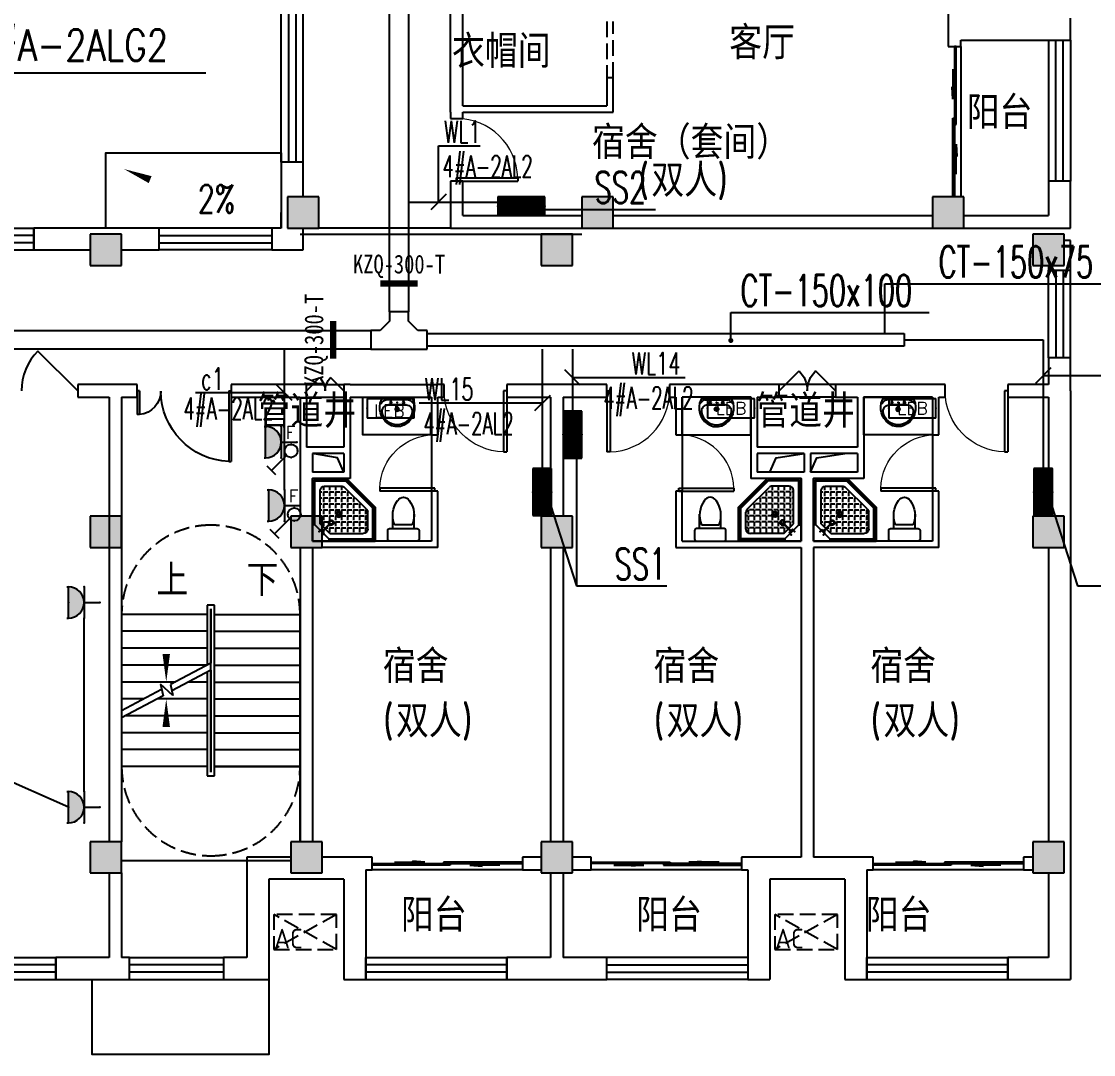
# Model space of a CAD drawing. Extents: x 1725663 to 4653551, y -550461 to 248782.
# Drawn here: x 2150700 to 2167821, y -248671 to -232171 of the extents above; entities that cross this region are included whole.
import ezdxf
from ezdxf.enums import TextEntityAlignment as Align

# ---------------------------------------------------------------- set-up
doc = ezdxf.new("R2010")
doc.units = 0
doc.header["$LTSCALE"] = 1000
doc.linetypes.add('DASH', pattern=[0.35, 0.25, -0.1])
for name, color, linetype in [('0-底图', 7, 'Continuous'), ('A-FLOR-STRS', 140, 'Continuous'), ('CABLETRAY', 4, 'Continuous'), ('CABLETRAY_DIM', 3, 'Continuous'), ('CLAYER', 7, 'Continuous'), ('COLUMN', 255, 'Continuous'), ('DBZ', 7, 'Continuous'), ('DIM-照明', 3, 'Continuous'), ('DIM-箱柜', 7, 'Continuous'), ('DIM_SYMB', 3, 'Continuous'), ('DOOR_FIRE', 4, 'Continuous'), ('EQUIP-插座', 3, 'Continuous'), ('EQUIP-照明', 3, 'Continuous'), ('EQUIP-箱柜', 3, 'Continuous'), ('fur', 253, 'Continuous'), ('PUB_HATCH', 8, 'Continuous'), ('PUB_TEXT', 7, 'Continuous'), ('STAIR', 2, 'Continuous'), ('TEL_TEXT', 7, 'Continuous'), ('WALL', 2, 'Continuous'), ('WINDOW', 4, 'Continuous'), ('WIRE-照明', 6, 'Continuous'), ('抗震支吊架', 2, 'Continuous'), ('洁具', 213, 'Continuous'), ('空调外机', 211, 'Continuous')]:
    doc.layers.add(name, color=color, linetype=linetype)
doc.styles.add('_TCH_DIM', font='SIMPLEX', dxfattribs={"width": 0.8, "height": 5, "bigfont": 'HZTXT'})
doc.styles.add('_TEL_DIM', font='SIMPLEX', dxfattribs={"width": 0.8, "height": 3.5, "bigfont": 'HZTXT'})
doc.styles.add('kzcad', font='', dxfattribs={"width": 0.8})
doc.styles.get("Standard").update_dxf_attribs({"font": 'geniso.shx', "bigfont": 'hztxt.shx'})
doc.styles.get('kzcad').set_extended_font_data('SimSun')

# ---------------------------------------------------------------- blocks, each defined once
blk = doc.blocks.new('*X490')
at = {"color": 0}
for p, q in [((-250, 33), (-83, 200)), ((-250, 68), (-118, 200)), ((-250, 104), (-154, 200)), ((-250, 139), (-189, 200)), ((-250, 174), (-224, 200)), ((-247, 0), (-47, 200)), ((-212, 0), (-12, 200)), ((-177, 0), (23, 200)), ((-141, 0), (59, 200)), ((-106, 0), (94, 200)), ((-71, 0), (129, 200)), ((-35, 0), (165, 200)), ((0, 0), (200, 200)), ((35, 0), (235, 200)), ((71, 0), (250, 179)), ((106, 0), (250, 144)), ((141, 0), (250, 109)), ((177, 0), (250, 73)), ((212, 0), (250, 38)), ((247, 0), (250, 3))]:
    blk.add_line(p, q, dxfattribs=at)
blk = doc.blocks.new('$equip$00002943')
for p, q in [((-0.75, 0.6), (-0.75, 0)), ((0.75, 0.6), (-0.75, 0.6)), ((0.75, 0), (0.75, 0.6)), ((-0.75, 0), (0.75, 0))]:
    blk.add_line(p, q)
for points, const_width in [([(-0.75, 0.3), (0.75, 0.3)], 0.6), ([(-0.75, 0.6), (-0.75, 0), (0.75, 0), (0.75, 0.6), (-0.75, 0.6), (-0.75, 0)], 0.02)]:
    blk.add_lwpolyline(points, dxfattribs=dict(const_width=const_width))
for p in [(0, 0.6), (-0.75, 0.3), (0, 0), (0.75, 0.3)]:
    blk.add_point(p)
at = {"xscale": 0.00300000000061118, "yscale": 0.00300000000061118, "zscale": 0.00300000000061118}
blk.add_blockref('*X490', (0, 0), dxfattribs=at)
at = {"color": 7, "style": '_TEL_DIM', "flags": 1}
for tag in ['A', 'REMARK']:
    blk.add_attdef(tag, text='', height=0.00002, dxfattribs=at).set_placement((0, 0), align=Align.MIDDLE_CENTER)
blk = doc.blocks.new('$equip$00001237')
for p, q in [((-0.5, 1.05), (-0.5, 1)), ((0.5, 1.05), (0.5, 1)), ((-0.5, 1), (0.5, 1)), ((0.5, 0.5), (-0.5, 0.5)), ((0, 0.5), (0, 0))]:
    blk.add_line(p, q)
blk.add_arc((0, 1), 0.5, 180, 0)
for p in [(0, 1), (-0.5, 0.5), (0.5, 0.5), (0, 0)]:
    blk.add_point(p)
for points in [[(0.433, 0.75), (-0.433, 0.75), (0.5, 1), (-0.5, 1)], [(0.25, 0.567), (-0.25, 0.567), (0.433, 0.75), (-0.433, 0.75)], [(0, 0.5), (0, 0.5), (0.25, 0.567), (-0.25, 0.567)]]:
    blk.add_solid(points)
at = {"flags": 9}
blk.add_attdef('A', (0, 0), '', height=0.00002, dxfattribs=at)
blk = doc.blocks.new('$equip$00001764')
for p, q in [((-0.5, 1.05), (-0.5, 1)), ((0.5, 1.05), (0.5, 1)), ((-0.5, 1), (0.5, 1)), ((0.5, 0.5), (-0.5, 0.5)), ((0, 0.5), (0, 0))]:
    blk.add_line(p, q)
blk.add_arc((0, 1), 0.5, 180, 0)
for p in [(-0.5, 0.5), (0.5, 0.5), (0, 0)]:
    blk.add_point(p)
for points in [[(0.433, 0.75), (-0.433, 0.75), (0.5, 1), (-0.5, 1)], [(0.25, 0.567), (-0.25, 0.567), (0.433, 0.75), (-0.433, 0.75)], [(0, 0.5), (0, 0.5), (0.25, 0.567), (-0.25, 0.567)]]:
    blk.add_solid(points)
at = {"color": 7, "style": '_TEL_DIM'}
blk.add_attdef('$TEXT$', text='', height=0.4, dxfattribs=at).set_placement((0.303, 0.211), align=Align.MIDDLE_CENTER)
at = {"color": 7, "style": '_TEL_DIM', "flags": 1}
blk.add_attdef('A', text='', height=0.00002, dxfattribs=at).set_placement((0, 0), align=Align.MIDDLE_CENTER)
blk = doc.blocks.new('$equip$00002327')
for p, q in [((0.147, 0.356), (0.625, 0.833)), ((0.484, 0.975), (0.766, 0.692))]:
    blk.add_line(p, q)
blk.add_circle((0, 0.208), 0.208)
for p in [(0, 0.417), (-0.208, 0.208), (0, 0), (0.208, 0.208)]:
    blk.add_point(p)
at = {"color": 7, "flags": 1}
blk.add_attdef('A', text='', height=0.00002, dxfattribs=at).set_placement((0, 0), align=Align.MIDDLE_CENTER)
blk = doc.blocks.new('$equip$00002908')
for p, q in [((0.75, 0.6), (-0.75, 0.6)), ((-0.75, 0.6), (-0.75, 0)), ((0.75, 0), (0.75, 0.6)), ((-0.75, 0), (0.75, 0))]:
    blk.add_line(p, q)
at = {"const_width": 0.04}
blk.add_lwpolyline([(-0.75, 0.6), (-0.75, 0), (0.75, 0), (0.75, 0.6), (-0.75, 0.6), (-0.75, 0)], dxfattribs=at)
for p in [(0, 0.6), (-0.75, 0.3), (0, 0), (0.75, 0.3)]:
    blk.add_point(p)
at = {"color": 7, "style": '_TEL_DIM'}
blk.add_attdef('$TEXT$', text='', height=0.4, dxfattribs=at).set_placement((0, 0.3), align=Align.MIDDLE_CENTER)
at = {"color": 7, "style": '_TEL_DIM', "flags": 1}
for tag in ['A', 'REMARK']:
    blk.add_attdef(tag, text='', height=0.00002, dxfattribs=at).set_placement((0, 0), align=Align.MIDDLE_CENTER)
blk = doc.blocks.new('1F平面-CAD导入_dwg_Drawing4_t3_dwg_$plan$00001613-474159-1F-927810-1F')
at = {"layer": '洁具'}
for p, q in [((-30, 250), (-170, 250)), ((-200, 170), (-430, 170)), ((-260, -140), (-260, 140)), ((-200, -170), (-200, -220)), ((-170, -250), (-30, -250))]:
    blk.add_line(p, q, dxfattribs=at)
for points in [[(-200, 220), (-200, 170), (-200, -170), (-430, -170)], [(0, -220), (0, 220)]]:
    blk.add_lwpolyline(points, dxfattribs=at)
for centre, radius, start, end in [((-170, 220), 30, 90, 180), ((-30, 220), 30, 0, 90), ((-590, 0), 110, 123.4509, 236.5491), ((-413, -227), 398, 67.4505, 126.6381), ((-413, 227), 398, 233.3619, 292.5495), ((-170, -220), 30, 180, 270), ((-30, -220), 30, 270, 0)]:
    blk.add_arc(centre, radius, start, end, dxfattribs=at)
blk = doc.blocks.new('$lvtry$00000169')
at = {"color": 0}
for p, q in [((259, -36), (259, 0)), ((259, -36), (36, -259)), ((276, -120), (120, -276)), ((144, -151), (291, -298)), ((151, -144), (298, -291)), ((259, -24), (976, -24)), ((259, -36), (964, -36)), ((270, -213), (270, -143)), ((276, -120), (808, -120)), ((366, -213), (366, -143)), ((462, -213), (462, -143)), ((558, -213), (558, -143)), ((655, -213), (655, -143)), ((751, -213), (751, -143)), ((847, -213), (847, -143)), ((964, -36), (976, -24)), ((964, -36), (964, -525)), ((976, -24), (976, -530)), ((36, -259), (0, -259)), ((24, -259), (24, -976)), ((36, -259), (36, -964)), ((120, -276), (120, -808)), ((120, -309), (147, -309)), ((173, -309), (173, -239)), ((173, -309), (243, -309)), ((173, -405), (173, -335)), ((183, -213), (205, -213)), ((220, -213), (243, -213)), ((270, -213), (340, -213)), ((270, -263), (270, -239)), ((270, -405), (270, -335)), ((334, -309), (340, -309)), ((366, -213), (436, -213)), ((366, -309), (366, -239)), ((366, -309), (436, -309)), ((366, -405), (366, -335)), ((462, -213), (532, -213)), ((462, -309), (462, -239)), ((462, -309), (532, -309)), ((462, -405), (462, -335)), ((558, -213), (628, -213)), ((558, -309), (558, -239)), ((558, -309), (628, -309)), ((558, -405), (558, -335)), ((655, -213), (725, -213)), ((655, -309), (655, -239)), ((655, -309), (725, -309)), ((655, -405), (655, -335)), ((751, -213), (821, -213)), ((751, -309), (751, -239)), ((751, -309), (821, -309)), ((751, -405), (751, -335)), ((847, -213), (880, -213)), ((847, -309), (847, -239)), ((847, -309), (880, -309)), ((847, -405), (847, -335)), ((880, -192), (880, -460)), ((120, -405), (147, -405)), ((120, -501), (147, -501)), ((173, -405), (243, -405)), ((173, -501), (173, -431)), ((173, -501), (243, -501)), ((270, -405), (340, -405)), ((270, -501), (270, -431)), ((270, -501), (340, -501)), ((366, -405), (379, -405)), ((366, -501), (366, -431)), ((366, -501), (436, -501)), ((462, -405), (532, -405)), ((462, -501), (462, -431)), ((462, -501), (532, -501)), ((859, -511), (511, -859)), ((558, -405), (628, -405)), ((558, -501), (558, -431)), ((558, -501), (628, -501)), ((655, -405), (725, -405)), ((655, -501), (655, -431)), ((655, -501), (725, -501)), ((751, -405), (821, -405)), ((751, -501), (751, -431)), ((751, -501), (821, -501)), ((847, -405), (880, -405)), ((847, -501), (847, -431)), ((847, -501), (867, -501)), ((120, -598), (147, -598)), ((173, -598), (173, -528)), ((173, -598), (243, -598)), ((173, -694), (173, -624)), ((270, -598), (270, -528)), ((270, -598), (340, -598)), ((270, -694), (270, -624)), ((366, -598), (366, -528)), ((366, -598), (436, -598)), ((366, -694), (366, -624)), ((462, -598), (462, -528)), ((462, -598), (532, -598)), ((462, -694), (462, -624)), ((964, -525), (525, -964)), ((976, -530), (530, -976)), ((558, -598), (558, -528)), ((558, -598), (628, -598)), ((558, -694), (558, -624)), ((655, -598), (655, -528)), ((655, -598), (725, -598)), ((655, -694), (655, -624)), ((751, -598), (751, -528)), ((751, -598), (773, -598)), ((964, -525), (976, -530)), ((120, -694), (147, -694)), ((120, -790), (147, -790)), ((173, -694), (243, -694)), ((173, -790), (173, -720)), ((173, -790), (243, -790)), ((173, -878), (173, -816)), ((270, -694), (340, -694)), ((270, -790), (270, -720)), ((270, -790), (340, -790)), ((270, -880), (270, -816)), ((366, -694), (436, -694)), ((366, -790), (366, -720)), ((366, -790), (436, -790)), ((366, -880), (366, -816)), ((462, -694), (532, -694)), ((462, -790), (462, -720)), ((462, -790), (532, -790)), ((462, -880), (462, -816)), ((558, -694), (628, -694)), ((558, -790), (558, -720)), ((558, -790), (580, -790)), ((655, -694), (676, -694)), ((36, -964), (24, -976)), ((24, -976), (530, -976)), ((36, -964), (525, -964)), ((192, -880), (460, -880)), ((525, -964), (530, -976))]:
    blk.add_line(p, q, dxfattribs=at)
blk.add_lwpolyline([(0, 0), (0, -1000), (540, -1000), (1000, -540), (1000, 0)], close=True)
for points in [[(0, 0), (0, -1000)], [(0, 0), (1000, 0)], [(1000, 0), (1000, -540)], [(136, -190), (148, -178), (132, -162), (121, -174)], [(190, -136), (178, -148), (162, -132), (174, -121)], [(1000, -540), (540, -1000)], [(0, -1000), (540, -1000)]]:
    blk.add_lwpolyline(points, close=True, dxfattribs=at)
for radius in [43.8, 31.1]:
    blk.add_circle((416, -428), radius, dxfattribs=at)
for centre, radius, start, end in [((808, -192), 72, 0, 90), ((296, -296), 40.6, 142.583, 128.4197), ((296, -296), 28.6, 145.828, 125.6599), ((808, -460), 72, 315, 0), ((192, -808), 72, 180, 270), ((460, -808), 72, 270, 315)]:
    blk.add_arc(centre, radius, start, end, dxfattribs=at)
for p in [(103, -156, 0), (156, -102, 0), (416, -428, 0)]:
    blk.add_point(p, dxfattribs=at)
blk = doc.blocks.new('$lvtry$00000178')
at = {"color": 0}
for p, q in [((-238, 0), (238, 0)), ((-214, -36), (-272, -91)), ((-180, -23), (180, -23)), ((-142, -105), (140, -105)), ((140, -105), (-142, -105)), ((216, -37), (268, -91))]:
    blk.add_line(p, q, dxfattribs=at)
blk.add_lwpolyline([(-104, -430, 0.224698), (110, -425, 0.348046), (269, -79), (239, 0), (-241, 0), (-271, -79, 0.356844)], format="xyb", close=True, dxfattribs=at)
for centre, radius in [((-100, -65), 16.3), ((1, -172), 31.6), ((100, -65), 16.3)]:
    blk.add_circle(centre, radius, dxfattribs=at)
at = {"color": 0, "lineweight": 13}
blk.add_circle((1, -172), 23, dxfattribs=at)
at = {"color": 0}
for centre, radius, start, end in [((-142, -205), 100, 90, 190.5602), ((-180, -73), 50, 90, 133.181), ((140, -205), 100, 349.4398, 90), ((180, -73), 50, 44.5607, 90), ((-1, -179), 243, 190.5602, 349.4398)]:
    blk.add_arc(centre, radius, start, end, dxfattribs=at)
for p in [(0, -65), (1, -172)]:
    blk.add_point(p, dxfattribs=at)
blk = doc.blocks.new('A$C70365C93')
at = {"layer": '洁具'}
blk.add_lwpolyline([(-1900, 2300), (-1900, 1700), (-800, 1700), (-800, 2300)], close=True, dxfattribs=at)
blk.add_blockref('$lvtry$00000178', (-1350, 2280), dxfattribs=at)
at = {"layer": '洁具', "rotation": 180}
blk.add_blockref('$lvtry$00000169', (0, 0), dxfattribs=at)
at = {"layer": '洁具', "extrusion": (0, 0, -1), "xscale": -1, "zscale": -1, "rotation": 90}
blk.add_blockref('1F平面-CAD导入_dwg_Drawing4_t3_dwg_$plan$00001613-474159-1F-927810-1F', (1450, 0), dxfattribs=at)
blk = doc.blocks.new('A$Cf5a72a1b')
at = {"layer": '空调外机', "linetype": 'DASH'}
for p, q in [((1000, 563), (0, 0)), ((1000, 0), (0, 563))]:
    blk.add_line(p, q, dxfattribs=at)
blk.add_lwpolyline([(1000, 563), (0, 563), (0, 0), (1000, 0)], close=True, dxfattribs=at)
at = {"layer": 'PUB_TEXT'}
blk.add_text('AC', height=315, dxfattribs=at).set_placement((5, 18))
blk = doc.blocks.new('$DorLib2D$00000116')
at = {"color": 0}
for p, q in [((-0.5, 0), (-0.146, 0.354)), ((0.5, 0), (0.146, 0.354))]:
    blk.add_line(p, q, dxfattribs=at)
for centre, start, end in [((-0.5, 0), 0, 45), ((0.5, 0), 135, 180)]:
    blk.add_arc(centre, 0.5, start, end, dxfattribs=at)
blk = doc.blocks.new('$TCHSYS$WIN2D')
for p, q in [((-0.5, 0.5), (0.5, 0.5)), ((-0.5, 0.5), (-0.5, -0.5)), ((0.5, 0.5), (0.5, -0.5)), ((0.5, 0.1667), (-0.5, 0.1667)), ((0.5, -0.1667), (-0.5, -0.1667)), ((-0.5, -0.5), (0.5, -0.5))]:
    blk.add_line(p, q)
blk = doc.blocks.new('$WINLIB2D$00000001')
at = {"color": 0}
for points in [[(-0.5, 0.5), (-0.5, -0.5)], [(-0.5, 0.5), (0.5, 0.5)], [(0.5, -0.5), (0.5, 0.5)], [(0.5, 0.1667), (-0.5, 0.1667)], [(0.5, -0.1667), (-0.5, -0.1667)], [(-0.5, -0.5), (0.5, -0.5)]]:
    blk.add_lwpolyline(points, dxfattribs=at)
blk = doc.blocks.new('$DorLib2D$00000131')
at = {"color": 0, "linetype": 'Continuous'}
for p, q in [((0.15, 0.125), (0.2319, 0.1973)), ((0.2319, 0.1973), (0.2319, 0.125)), ((-0.5, 0.125), (-0.5, 0)), ((0.0192, 0.125), (-0.5, 0.125)), ((0.0192, 0), (0.0192, 0.125)), ((0.35, 0.125), (0.15, 0.125)), ((-0.5, 0), (0.0192, 0)), ((-0.024, 0), (0.5, 0)), ((-0.024, -0.125), (-0.024, 0)), ((0.5, 0), (0.5, -0.125)), ((-0.35, -0.125), (-0.15, -0.125)), ((-0.2319, -0.1973), (-0.2319, -0.125)), ((-0.15, -0.125), (-0.2319, -0.1973)), ((0.5, -0.125), (-0.024, -0.125))]:
    blk.add_line(p, q, dxfattribs=at)
blk = doc.blocks.new('$DorLib2D$00000001')
for p, q in [((0.45, 0.975), (0.5, 0.975)), ((0.45, 0), (0.45, 0.975)), ((0.5, 0), (0.5, 0.975)), ((0.5, 0), (0.45, 0))]:
    blk.add_line(p, q)
at = {"lineweight": 13}
blk.add_arc((0.475, 0), 0.975, 91.4693, 180, dxfattribs=at)
blk = doc.blocks.new('$DorLib2D$00000225')
at = {"color": 0}
for p, q in [((0.475, -0.001), (0.475, 0.752)), ((0.475, 0.752), (0.5, 0.752)), ((0.5, -0.001), (0.5, 0.752)), ((-0.5, 0), (-0.5, 0.252)), ((-0.475, 0.252), (-0.5, 0.252)), ((-0.475, 0), (-0.475, 0.252)), ((-0.475, 0), (-0.5, 0)), ((0.475, -0.001), (0.5, -0.001))]:
    blk.add_line(p, q, dxfattribs=at)
for centre, radius, start, end in [((0.505, -0.002), 0.755, 92.2493, 179.7238), ((-0.501, 0.003), 0.251, 359.7899, 84.0974)]:
    blk.add_arc(centre, radius, start, end, dxfattribs=at)
blk = doc.blocks.new('$DorLib2D$00000114')
at = {"color": 0}
blk.add_line((0.5, 0), (-0.207, 0.707), dxfattribs=at)
blk.add_arc((0.5, 0), 1, 135, 180, dxfattribs=at)
blk = doc.blocks.new('ghgd')
at = {"layer": 'PUB_HATCH'}
for points in [[(1591707, -153837.8), (1591707, -154337.8), (1592207, -154337.8), (1592207, -153837.8)], [(1596407, -153837.8), (1596407, -154337.8), (1596907, -154337.8), (1596907, -153837.8)], [(1602007, -153837.8), (1602007, -154337.8), (1602507, -154337.8), (1602507, -153837.8)], [(1588557, -154937.8), (1589057, -154937.8), (1589057, -154437.8), (1588557, -154437.8)], [(1595757, -154937.8), (1596257, -154937.8), (1596257, -154437.8), (1595757, -154437.8)], [(1603607, -154937.8), (1604107, -154937.8), (1604107, -154437.8), (1603607, -154437.8)], [(1588557, -159437.8), (1589057, -159437.8), (1589057, -158937.8), (1588557, -158937.8)], [(1591757, -159437.8), (1592257, -159437.8), (1592257, -158937.8), (1591757, -158937.8)], [(1595757, -159437.8), (1596257, -159437.8), (1596257, -158937.8), (1595757, -158937.8)], [(1603607, -159437.8), (1604107, -159437.8), (1604107, -158937.8), (1603607, -158937.8)], [(1588557, -164637.8), (1589057, -164637.8), (1589057, -164137.8), (1588557, -164137.8)], [(1591757, -164637.8), (1592257, -164637.8), (1592257, -164137.8), (1591757, -164137.8)], [(1595757, -164637.8), (1596257, -164637.8), (1596257, -164137.8), (1595757, -164137.8)], [(1603607, -164637.8), (1604107, -164637.8), (1604107, -164137.8), (1603607, -164137.8)]]:
    blk.add_hatch(color=256, dxfattribs=at).paths.add_polyline_path(points)
for points in [[(1592607, -158237.8), (1592503.4, -158007.5), (1592107, -157937.8)], [(1599407, -158237.8), (1599510.6, -158007.5), (1599957, -157937.8)], [(1600057, -158237.8), (1600160.6, -158007.5), (1600607, -157937.8)]]:
    blk.add_lwpolyline(points)
at = {"layer": 'A-FLOR-STRS'}
for p, q in [((1590542, -160357.8), (1590422, -160357.8)), ((1590422, -160357.8), (1590422, -161318.4)), ((1590482, -160417.8), (1590482, -160417.8)), ((1590482, -160417.8), (1590482, -161286.4)), ((1590482, -161286.4), (1590482, -160417.8)), ((1590542, -163087.8), (1590542, -160357.8)), ((1589057, -160507.8), (1589057, -162045.8)), ((1590422, -160507.8), (1589057, -160507.8)), ((1590482, -160507.8), (1590482, -161286.4)), ((1590482, -162937.8), (1590482, -160507.8)), ((1590482, -160507.8), (1590482, -160507.8)), ((1590542, -160507.8), (1591907, -160507.8)), ((1591907, -162937.8), (1591907, -160507.8)), ((1590422, -160777.8), (1589057, -160777.8)), ((1590542, -160777.8), (1591907, -160777.8)), ((1590422, -161047.8), (1589057, -161047.8)), ((1590542, -161047.8), (1591907, -161047.8)), ((1590422, -161317.8), (1589057, -161317.8)), ((1590482, -161286.4), (1589837.1, -161630.1)), ((1590482, -161399.7), (1589860.5, -161730.9)), ((1590422, -161431.7), (1590422, -163087.8)), ((1590482, -161399.7), (1590482, -162937.8)), ((1590482, -161399.7), (1590482, -163027.8)), ((1590482, -163027.8), (1590482, -161399.7)), ((1590542, -161317.8), (1591907, -161317.8)), ((1589916.5, -161587.8), (1589057, -161587.8)), ((1590422, -161587.8), (1590129.1, -161587.8)), ((1590542, -161587.8), (1591907, -161587.8)), ((1589696.1, -161705.2), (1589057, -162045.8)), ((1589877.4, -161803.9), (1589677.3, -161624.1)), ((1589677.3, -161624.1), (1589719.5, -161806)), ((1589837.1, -161630.1), (1589877.4, -161803.9)), ((1589719.5, -161806), (1589057, -162159.1)), ((1589409.9, -161857.8), (1589057, -161857.8)), ((1590422, -161857.8), (1589622.5, -161857.8)), ((1590542, -161857.8), (1591907, -161857.8)), ((1590422, -162127.8), (1589115.9, -162127.8)), ((1590542, -162127.8), (1591907, -162127.8)), ((1589057, -162159.1), (1589057, -162937.8)), ((1590422, -162397.8), (1589057, -162397.8)), ((1590542, -162397.8), (1591907, -162397.8)), ((1590422, -162667.8), (1589057, -162667.8)), ((1590542, -162667.8), (1591907, -162667.8)), ((1590422, -162937.8), (1589057, -162937.8)), ((1589057, -162937.8), (1589057, -164137.8)), ((1590422, -162937.8), (1589057, -162937.8)), ((1590542, -162937.8), (1591907, -162937.8)), ((1591907, -162937.8), (1590542, -162937.8)), ((1591907, -164137.8), (1591907, -162937.8)), ((1590422, -163087.8), (1590542, -163087.8)), ((1590482, -163027.8), (1590482, -163027.8)), ((1589057, -164437.8), (1591757, -164437.8))]:
    blk.add_line(p, q, dxfattribs=at)
at = {"layer": 'COLUMN'}
for p, q in [((1591707, -153837.8), (1591707, -154337.8)), ((1592207, -153837.8), (1591707, -153837.8)), ((1592207, -154337.8), (1592207, -153837.8)), ((1596407, -153837.8), (1596407, -154337.8)), ((1596907, -153837.8), (1596407, -153837.8)), ((1596907, -154337.8), (1596907, -153837.8)), ((1602007, -153837.8), (1602007, -154337.8)), ((1602507, -153837.8), (1602007, -153837.8)), ((1602507, -154337.8), (1602507, -153837.8)), ((1591707, -154337.8), (1592207, -154337.8)), ((1596407, -154337.8), (1596907, -154337.8)), ((1602007, -154337.8), (1602507, -154337.8)), ((1589057, -154437.8), (1588557, -154437.8)), ((1588557, -154437.8), (1588557, -154937.8)), ((1589057, -154937.8), (1589057, -154437.8)), ((1596257, -154437.8), (1595757, -154437.8)), ((1595757, -154437.8), (1595757, -154937.8)), ((1596257, -154937.8), (1596257, -154437.8)), ((1604107, -154437.8), (1603607, -154437.8)), ((1603607, -154437.8), (1603607, -154937.8)), ((1604107, -154937.8), (1604107, -154437.8)), ((1588557, -154937.8), (1589057, -154937.8)), ((1595757, -154937.8), (1596257, -154937.8)), ((1603607, -154937.8), (1604107, -154937.8)), ((1589057, -158937.8), (1588557, -158937.8)), ((1588557, -158937.8), (1588557, -159437.8)), ((1589057, -159437.8), (1589057, -158937.8)), ((1592257, -158937.8), (1591757, -158937.8)), ((1591757, -158937.8), (1591757, -159437.8)), ((1592257, -159437.8), (1592257, -158937.8)), ((1596257, -158937.8), (1595757, -158937.8)), ((1595757, -158937.8), (1595757, -159437.8)), ((1596257, -159437.8), (1596257, -158937.8)), ((1604107, -158937.8), (1603607, -158937.8)), ((1603607, -158937.8), (1603607, -159437.8)), ((1604107, -159437.8), (1604107, -158937.8)), ((1588557, -159437.8), (1589057, -159437.8)), ((1591757, -159437.8), (1592257, -159437.8)), ((1595757, -159437.8), (1596257, -159437.8)), ((1603607, -159437.8), (1604107, -159437.8)), ((1589057, -164137.8), (1588557, -164137.8)), ((1588557, -164137.8), (1588557, -164637.8)), ((1589057, -164637.8), (1589057, -164137.8)), ((1592257, -164137.8), (1591757, -164137.8)), ((1591757, -164137.8), (1591757, -164637.8)), ((1592257, -164637.8), (1592257, -164137.8)), ((1596257, -164137.8), (1595757, -164137.8)), ((1595757, -164137.8), (1595757, -164637.8)), ((1596257, -164637.8), (1596257, -164137.8)), ((1604107, -164137.8), (1603607, -164137.8)), ((1603607, -164137.8), (1603607, -164637.8)), ((1604107, -164637.8), (1604107, -164137.8)), ((1588557, -164637.8), (1589057, -164637.8)), ((1591757, -164637.8), (1592257, -164637.8)), ((1595757, -164637.8), (1596257, -164637.8)), ((1603607, -164637.8), (1604107, -164637.8))]:
    blk.add_line(p, q, dxfattribs=at)
at = {"layer": 'Defpoints'}
for points in [[(1588807, -154337.8), (1588807, -153137.8), (1591607, -153137.8), (1591607, -154337.8)], [(1591407, -166337.8), (1591407, -167537.8), (1588589.2, -167537.8), (1588589.2, -166337.8)]]:
    blk.add_lwpolyline(points, dxfattribs=at)
at = {"layer": 'DIM_SYMB'}
for points in [[(1590129.5, -153812.5, 0, 0, 0), (1589095.5, -153395.9, 0, 120, 0), (1589512.9, -153564.1, 0, 0, 0)], [(1589769.5, -160372.8, 0, 0, 0), (1589769.5, -161587.8, 0, 120, 0), (1589769.5, -161137.8, 0, 0, 0)], [(1591194.5, -160372.8, 0, 0, 0), (1591194.5, -163687.8, 0, 0, 0), (1589769.5, -163687.8, 0, 0, 0), (1589769.5, -161857.8, 0, 120, 0), (1589769.5, -162307.8, 0, 0, 0)]]:
    blk.add_lwpolyline(points, format="xyseb", dxfattribs=at)
at = {"layer": 'DOOR_FIRE'}
for p, q in [((1592007, -156837.8), (1592607, -156837.8)), ((1600457, -156837.8), (1599557, -156837.8)), ((1592007, -157037.8), (1592607, -157037.8)), ((1600457, -157037.8), (1599557, -157037.8))]:
    blk.add_line(p, q, dxfattribs=at)
at = {"layer": 'fur'}
for p, q in [((1594307, -154337.8), (1592207, -154337.8)), ((1591907, -154437.8), (1596407, -154437.8))]:
    blk.add_line(p, q, dxfattribs=at)
at = {"layer": 'STAIR', "color": 9, "linetype": 'DASH'}
for p, q in [((1590482, -159082.8), (1590482, -159082.8)), ((1590482, -164362.8), (1590482, -164362.8))]:
    blk.add_line(p, q, dxfattribs=at)
for points in [[(1589057, -160507.8, -0.4142136), (1590482, -159082.8)], [(1591907, -160507.8, 0.4142136), (1590482, -159082.8)], [(1589057, -162937.8, 0.4142136), (1590482, -164362.8)], [(1591907, -162937.8, -0.4142136), (1590482, -164362.8)]]:
    blk.add_lwpolyline(points, format="xyb", dxfattribs=at)
at = {"layer": 'WALL'}
for p, q in [((1594307, -152487.8), (1594307, -150387.8)), ((1594507, -152387.8), (1594507, -150487.8)), ((1602257, -150487.8), (1602257, -151087.8)), ((1604207, -151337.8), (1604207, -150987.8)), ((1602257, -151087.8), (1602257, -151437.8)), ((1602457, -151437.8), (1602457, -151337.8)), ((1602457, -151337.8), (1603857, -151337.8)), ((1603857, -151337.8), (1604207, -151337.8)), ((1602257, -151437.8), (1602457, -151437.8)), ((1596907, -151937.8), (1596807, -151937.8)), ((1596807, -151937.8), (1596807, -152387.8)), ((1596907, -152487.8), (1596907, -151937.8)), ((1594307, -152487.8), (1594307, -152587.8)), ((1594507, -152387.8), (1596807, -152387.8)), ((1594507, -152587.8), (1594507, -152487.8)), ((1594507, -152487.8), (1596907, -152487.8)), ((1594307, -152587.8), (1594507, -152587.8)), ((1591957, -153287.8), (1591607, -153287.8)), ((1591607, -153287.8), (1591607, -154087.8)), ((1591957, -153837.8), (1591957, -153287.8)), ((1594507, -153587.8), (1594307, -153587.8)), ((1594307, -153587.8), (1594307, -154337.8)), ((1594507, -154137.8), (1594507, -153587.8)), ((1604207, -153587.8), (1603857, -153587.8)), ((1603857, -153587.8), (1603857, -154137.8)), ((1604207, -154337.8), (1604207, -153587.8)), ((1591607, -154337.8), (1591607, -154087.8)), ((1594507, -154137.8), (1596407, -154137.8)), ((1596907, -154137.8), (1602007, -154137.8)), ((1602507, -154137.8), (1603857, -154137.8)), ((1588807, -154337.8), (1587657, -154337.8)), ((1587657, -154337.8), (1587657, -154687.8)), ((1589657, -154337.8), (1588807, -154337.8)), ((1589657, -154687.8), (1589657, -154337.8)), ((1591607, -154337.8), (1591457, -154337.8)), ((1591457, -154337.8), (1591457, -154687.8)), ((1591957, -154687.8), (1591957, -154337.8)), ((1594307, -154337.8), (1596407, -154337.8)), ((1596907, -154337.8), (1602007, -154337.8)), ((1602507, -154337.8), (1604207, -154337.8)), ((1604207, -154537.8), (1604107, -154537.8)), ((1604207, -155012.8), (1604207, -154537.8)), ((1587657, -154687.8), (1588557, -154687.8)), ((1589057, -154687.8), (1589657, -154687.8)), ((1591457, -154687.8), (1591957, -154687.8)), ((1603857, -154937.8), (1603857, -155012.8)), ((1603857, -155012.8), (1604207, -155012.8)), ((1604207, -156412.8), (1603857, -156412.8)), ((1603857, -156412.8), (1603857, -156837.8)), ((1604207, -156937.8), (1604207, -156412.8)), ((1588957, -156837.8), (1588357, -156837.8)), ((1588357, -156837.8), (1588357, -157037.8)), ((1589307, -156837.8), (1588957, -156837.8)), ((1589307, -157037.8), (1589307, -156837.8)), ((1592007, -156837.8), (1590807, -156837.8)), ((1590807, -156837.8), (1590807, -157037.8)), ((1592007, -157037.8), (1592007, -156837.8)), ((1592707, -156837.8), (1592607, -156837.8)), ((1592607, -156837.8), (1592607, -157037.8)), ((1592707, -156837.8), (1594107, -156837.8)), ((1594207, -156837.8), (1594107, -156837.8)), ((1594207, -157037.8), (1594207, -156837.8)), ((1596007, -156837.8), (1595207, -156837.8)), ((1595207, -156837.8), (1595207, -157037.8)), ((1596807, -156837.8), (1596007, -156837.8)), ((1596807, -157037.8), (1596807, -156837.8)), ((1597907, -156837.8), (1597807, -156837.8)), ((1597807, -156837.8), (1597807, -157037.8)), ((1599107, -156837.8), (1597907, -156837.8)), ((1599557, -156837.8), (1599107, -156837.8)), ((1599557, -157037.8), (1599557, -156837.8)), ((1600907, -156837.8), (1600457, -156837.8)), ((1600457, -156837.8), (1600457, -157037.8)), ((1602107, -156837.8), (1600907, -156837.8)), ((1602207, -156837.8), (1602107, -156837.8)), ((1602207, -157037.8), (1602207, -156837.8)), ((1603857, -156837.8), (1603207, -156837.8)), ((1603207, -156837.8), (1603207, -157037.8)), ((1604207, -156937.8), (1604207, -159187.8)), ((1588357, -157037.8), (1588857, -157037.8)), ((1588857, -157037.8), (1588857, -164137.8)), ((1589057, -157037.8), (1589057, -164137.8)), ((1589057, -157037.8), (1589307, -157037.8)), ((1590807, -157037.8), (1591907, -157037.8)), ((1591907, -157037.8), (1591907, -157837.8)), ((1592007, -157037.8), (1592007, -157837.8)), ((1592607, -157037.8), (1592607, -157837.8)), ((1592707, -157037.8), (1594007, -157037.8)), ((1592707, -157037.8), (1592707, -157837.8)), ((1594007, -157037.8), (1594007, -157637.8)), ((1594107, -157037.8), (1594207, -157037.8)), ((1594107, -157637.8), (1594107, -157037.8)), ((1595207, -157037.8), (1595907, -157037.8)), ((1595907, -157037.8), (1595907, -158937.8)), ((1596107, -157037.8), (1596807, -157037.8)), ((1596107, -157037.8), (1596107, -158937.8)), ((1597807, -157037.8), (1597907, -157037.8)), ((1597907, -157037.8), (1597907, -157637.8)), ((1599107, -157037.8), (1598007, -157037.8)), ((1598007, -157637.8), (1598007, -157037.8)), ((1599107, -157037.8), (1599107, -157837.8)), ((1599207, -157037.8), (1599557, -157037.8)), ((1599207, -157037.8), (1599207, -157837.8)), ((1600457, -157037.8), (1600807, -157037.8)), ((1600807, -157037.8), (1600807, -157837.8)), ((1602007, -157037.8), (1600907, -157037.8)), ((1600907, -157037.8), (1600907, -157837.8)), ((1602007, -157037.8), (1602007, -157637.8)), ((1602107, -157637.8), (1602107, -157037.8)), ((1602107, -157037.8), (1602207, -157037.8)), ((1603207, -157037.8), (1603857, -157037.8)), ((1603857, -157037.8), (1603857, -158937.8)), ((1594007, -157637.8), (1594107, -157637.8)), ((1597907, -157637.8), (1598007, -157637.8)), ((1602007, -157637.8), (1602107, -157637.8)), ((1591907, -157837.8), (1591907, -158237.8)), ((1592607, -157837.8), (1592007, -157837.8)), ((1592707, -157837.8), (1592707, -158337.8)), ((1599107, -157837.8), (1599107, -158337.8)), ((1600007, -157837.8), (1599207, -157837.8)), ((1600807, -157837.8), (1600007, -157837.8)), ((1600907, -157837.8), (1600907, -158337.8)), ((1592107, -157937.8), (1592107, -158237.8)), ((1592607, -157937.8), (1592107, -157937.8)), ((1592607, -157937.8), (1592607, -158237.8)), ((1599957, -157937.8), (1599207, -157937.8)), ((1599207, -157937.8), (1599207, -158237.8)), ((1599957, -157937.8), (1599957, -158237.8)), ((1600807, -157937.8), (1600057, -157937.8)), ((1600057, -157937.8), (1600057, -158237.8)), ((1600807, -157937.8), (1600807, -158237.8)), ((1591907, -158237.8), (1591907, -158937.8)), ((1592607, -158237.8), (1592107, -158237.8)), ((1592107, -158337.8), (1592107, -158937.8)), ((1592707, -158337.8), (1592107, -158337.8)), ((1599907, -158337.8), (1599107, -158337.8)), ((1599957, -158237.8), (1599207, -158237.8)), ((1599907, -158337.8), (1599907, -159337.8)), ((1600807, -158237.8), (1600057, -158237.8)), ((1600107, -158337.8), (1600107, -159337.8)), ((1600907, -158337.8), (1600107, -158337.8)), ((1594107, -158537.8), (1594007, -158537.8)), ((1594007, -158537.8), (1594007, -159337.8)), ((1594107, -159437.8), (1594107, -158537.8)), ((1598007, -158537.8), (1597907, -158537.8)), ((1597907, -158537.8), (1597907, -159437.8)), ((1598007, -159337.8), (1598007, -158537.8)), ((1602107, -158537.8), (1602007, -158537.8)), ((1602007, -158537.8), (1602007, -159337.8)), ((1602107, -159437.8), (1602107, -158537.8)), ((1604207, -159187.8), (1604207, -164537.8)), ((1594007, -159337.8), (1592257, -159337.8)), ((1598007, -159337.8), (1599907, -159337.8)), ((1602007, -159337.8), (1600107, -159337.8)), ((1591907, -159437.8), (1591907, -164137.8)), ((1592107, -159437.8), (1592107, -164137.8)), ((1594107, -159437.8), (1592257, -159437.8)), ((1595907, -159437.8), (1595907, -164137.8)), ((1596107, -159437.8), (1596107, -164137.8)), ((1597907, -159437.8), (1599907, -159437.8)), ((1599907, -159437.8), (1599907, -164387.8)), ((1602107, -159437.8), (1600107, -159437.8)), ((1600107, -159437.8), (1600107, -164387.8)), ((1603857, -159437.8), (1603857, -164137.8)), ((1591757, -164387.8), (1591057, -164387.8)), ((1591057, -164387.8), (1591057, -165987.8)), ((1592707, -164387.8), (1592257, -164387.8)), ((1593057, -164387.8), (1592707, -164387.8)), ((1593057, -164587.8), (1593057, -164387.8)), ((1595757, -164387.8), (1595457, -164387.8)), ((1595457, -164387.8), (1595457, -164587.8)), ((1596557, -164387.8), (1596257, -164387.8)), ((1596557, -164587.8), (1596557, -164387.8)), ((1599307, -164387.8), (1598957, -164387.8)), ((1598957, -164387.8), (1598957, -164587.8)), ((1599907, -164387.8), (1599307, -164387.8)), ((1600707, -164387.8), (1600107, -164387.8)), ((1601057, -164387.8), (1600707, -164387.8)), ((1601057, -164587.8), (1601057, -164387.8)), ((1603607, -164387.8), (1603457, -164387.8)), ((1603457, -164387.8), (1603457, -164587.8)), ((1588857, -164637.8), (1588857, -165987.8)), ((1589057, -164637.8), (1589057, -165987.8)), ((1592957, -164587.8), (1592957, -165987.8)), ((1592957, -164587.8), (1593057, -164587.8)), ((1595457, -164587.8), (1595757, -164587.8)), ((1595907, -164637.8), (1595907, -165987.8)), ((1596107, -164637.8), (1596107, -165987.8)), ((1596257, -164587.8), (1596557, -164587.8)), ((1598957, -164587.8), (1599057, -164587.8)), ((1599057, -164587.8), (1599057, -165987.8)), ((1600957, -164587.8), (1600957, -165987.8)), ((1600957, -164587.8), (1601057, -164587.8)), ((1603457, -164587.8), (1603607, -164587.8)), ((1603857, -164637.8), (1603857, -165987.8)), ((1604207, -164537.8), (1604207, -166337.8)), ((1592007, -164737.8), (1591407, -164737.8)), ((1591407, -164737.8), (1591407, -166337.8)), ((1592607, -164737.8), (1592007, -164737.8)), ((1592607, -164737.8), (1592607, -166337.8)), ((1599407, -164737.8), (1599407, -166337.8)), ((1600007, -164737.8), (1599407, -164737.8)), ((1600607, -164737.8), (1600007, -164737.8)), ((1600607, -164737.8), (1600607, -166337.8)), ((1588857, -165987.8), (1588007, -165987.8)), ((1588007, -165987.8), (1588007, -166337.8)), ((1589181.9, -165987.8), (1589057, -165987.8)), ((1589181.9, -166337.8), (1589181.9, -165987.8)), ((1591057, -165987.8), (1590682, -165987.8)), ((1590682, -165987.8), (1590682, -166337.8)), ((1592957, -166337.8), (1592957, -165987.8)), ((1595907, -165987.8), (1595207, -165987.8)), ((1595207, -165987.8), (1595207, -166337.8)), ((1596807, -165987.8), (1596107, -165987.8)), ((1596807, -166337.8), (1596807, -165987.8)), ((1599057, -165987.8), (1599057, -166337.8)), ((1600957, -166337.8), (1600957, -165987.8)), ((1603857, -165987.8), (1603207, -165987.8)), ((1603207, -165987.8), (1603207, -166337.8)), ((1588007, -166337.8), (1588957, -166337.8)), ((1588957, -166337.8), (1589181.9, -166337.8)), ((1590682, -166337.8), (1591407, -166337.8)), ((1592607, -166337.8), (1592957, -166337.8)), ((1595207, -166337.8), (1596007, -166337.8)), ((1596007, -166337.8), (1596807, -166337.8)), ((1599057, -166337.8), (1599407, -166337.8)), ((1600607, -166337.8), (1600957, -166337.8)), ((1603207, -166337.8), (1604207, -166337.8))]:
    blk.add_line(p, q, dxfattribs=at)
at = {"layer": 'WINDOW', "linetype": 'DASH'}
for p, q in [((1596807, -151037.8), (1596807, -151937.8)), ((1596907, -151937.8), (1596907, -151037.8))]:
    blk.add_line(p, q, dxfattribs=at)
at = {"layer": 'WINDOW'}
for p, q in [((1602457, -151437.8), (1602457, -153837.8)), ((1594007, -157637.8), (1594007, -158537.8)), ((1598007, -157637.8), (1598007, -158537.8)), ((1602007, -157637.8), (1602007, -158537.8)), ((1595457, -164587.8), (1593057, -164587.8)), ((1598957, -164587.8), (1596557, -164587.8)), ((1603457, -164587.8), (1601057, -164587.8))]:
    blk.add_line(p, q, dxfattribs=at)
at = {"xscale": -1, "rotation": 359.9999999999999}
for p in [(1592107, -159337.8), (1600107, -159337.8)]:
    blk.add_blockref('A$C70365C93', p, dxfattribs=at)
for name, p in [('A$C70365C93', (1599907, -159337.8)), ('A$Cf5a72a1b', (1591487, -165861.3)), ('A$Cf5a72a1b', (1599487, -165861.3))]:
    blk.add_blockref(name, p)
at = {"layer": 'DOOR_FIRE', "zscale": 200}
for name, p, xscale, yscale, rotation in [('$DorLib2D$00000114', (1587907, -156937.8), -900, -900, 180), ('$DorLib2D$00000116', (1600007, -156937.8), 900, -900, 179.9999999994664), ('$DorLib2D$00000225', (1590057, -156937.8), -1500, 1500, 180)]:
    blk.add_blockref(name, p, dxfattribs=dict(at, xscale=xscale, yscale=yscale, rotation=rotation))
at = {"layer": 'DOOR_FIRE', "xscale": -600, "yscale": 600, "zscale": 200}
blk.add_blockref('$DorLib2D$00000116', (1592307, -156937.8), dxfattribs=at)
at = {"layer": 'WINDOW'}
for name, p, xscale, yscale, zscale, rotation in [('$TCHSYS$WIN2D', (1591782, -151287.8), 4000, -350, 4000, 90), ('$WINLIB2D$00000001', (1604032, -152462.8), -2249.999999993481, 350, -2249.999999993481, 90), ('$DorLib2D$00000131', (1602357, -152637.8), 2400, 200, 2400, 270), ('$DorLib2D$00000001', (1594407, -153087.8), -1000, -1000, -1000, 90), ('$WINLIB2D$00000001', (1604032, -155712.8), -1400, 350, -1400, 269.9999999999944), ('$DorLib2D$00000001', (1594057, -158087.8), 900, -900, 900, 270), ('$DorLib2D$00000001', (1597957, -158087.8), 900, 900, 900, 270), ('$DorLib2D$00000001', (1602057, -158087.8), 900, -900, 900, 270), ('$DorLib2D$00000131', (1594257, -164487.8), -2400, 200, -2400, 180), ('$DorLib2D$00000131', (1597757, -164487.8), 2400, 200, 2400, 180), ('$DorLib2D$00000131', (1602257, -164487.8), -2400, 200, -2400, 180), ('$WINLIB2D$00000001', (1586882, -166162.8), -2249.999999993481, -350, -2249.999999993481, 180), ('$WINLIB2D$00000001', (1589932, -166162.8), -1500.092589734973, 350, -1500.092589734973, 180), ('$WINLIB2D$00000001', (1594082, -166162.8), -2249.999999993481, -350, -2249.999999993481, 180), ('$WINLIB2D$00000001', (1597932, -166162.8), 2249.999999993481, -350, 2249.999999993481, 180), ('$WINLIB2D$00000001', (1602082, -166162.8), -2249.999999993481, -350, -2249.999999993481, 180)]:
    blk.add_blockref(name, p, dxfattribs=dict(at, xscale=xscale, yscale=yscale, zscale=zscale, rotation=rotation))
for name, p, xscale, yscale, zscale in [('$WINLIB2D$00000001', (1586757, -154512.8), 1800, 350, 1800), ('$WINLIB2D$00000001', (1590557, -154512.8), -1800, 350, -1800), ('$DorLib2D$00000001', (1594707, -156937.8), 1000, -1000, 1000), ('$DorLib2D$00000001', (1597307, -156937.8), -1000, -1000, -1000), ('$DorLib2D$00000001', (1602707, -156937.8), 1000, -1000, 1000)]:
    blk.add_blockref(name, p, dxfattribs=dict(at, xscale=xscale, yscale=yscale, zscale=zscale))
at = {"layer": 'CLAYER'}
for s, p in [('衣帽间', (1594333.5, -151779.9)), ('管道井', (1591227.3, -157524.8)), ('管道井', (1599192.3, -157524.8))]:
    blk.add_text(s, height=525, dxfattribs=at).set_placement(p)
at = {"layer": 'PUB_TEXT'}
for s, p in [('客厅', (1598759.8, -151642.7)), ('阳台', (1602551.7, -152755.5)), ('宿舍（套间）', (1596567.8, -153234.4)), ('(', (1597306.2, -153840.1)), ('双人', (1597516.2, -153840.1)), (')', (1598566.2, -153840.1)), ('宿舍', (1593228.1, -161601.6)), ('宿舍', (1597550.3, -161601.6)), ('宿舍', (1601012.2, -161601.6)), ('(', (1593228.1, -162473.7)), ('双人', (1593438.1, -162473.7)), (')', (1594488.1, -162473.7)), ('(', (1597550.3, -162473.7)), ('双人', (1597760.3, -162473.7)), (')', (1598810.3, -162473.7)), ('(', (1601012.2, -162473.7)), ('双人', (1601222.2, -162473.7)), (')', (1602272.2, -162473.7)), ('阳台', (1593518, -165575.8)), ('阳台', (1597274.5, -165575.8)), ('阳台', (1600941.5, -165575.8))]:
    blk.add_text(s, height=525, dxfattribs=at).set_placement(p)
at = {"layer": 'PUB_TEXT', "color": 7, "style": '_TCH_DIM', "width": 0.705882}
blk.add_text('2%', height=446.25, dxfattribs=at).set_placement((1590275.6, -154094.5))
at = {"layer": 'PUB_TEXT', "color": 7, "style": '_TCH_DIM'}
for s, p in [('上', (1589613.1, -160215.3)), ('下', (1591052.1, -160215.3))]:
    blk.add_text(s, height=506.4, dxfattribs=at).set_placement(p)

msp = doc.modelspace()

# ---------------------------------------------------------------- linework, layer by layer
at = {"layer": 'CABLETRAY'}
for p, q in [((2156580, -236806), (2156580, -178248)), ((2156580, -236806), (2156580, -178248)), ((2156880, -178248), (2156880, -236806)), ((2156880, -178248), (2156880, -236806)), ((2156880, -236806), (2156580, -236806)), ((2156880, -236806), (2156580, -236806)), ((2156580, -236806), (2156580, -236956)), ((2156880, -236806), (2156580, -236806)), ((2156580, -236806), (2156580, -236956)), ((2156880, -236806), (2156580, -236806)), ((2156880, -236806), (2156580, -236806)), ((2156580, -236806), (2156580, -236956)), ((2156880, -236806), (2156580, -236806)), ((2156580, -236806), (2156580, -236956)), ((2156880, -236956), (2156880, -236806)), ((2156880, -236956), (2156880, -236806)), ((2156880, -236956), (2156880, -236806)), ((2156880, -236956), (2156880, -236806)), ((2069790, -237106), (2156280, -237106)), ((2149473, -237106), (2156280, -237106)), ((2156280, -237106), (2156280, -237406)), ((2156430, -237106), (2156280, -237106)), ((2156280, -237106), (2156280, -237406)), ((2156430, -237106), (2156280, -237106)), ((2156280, -237106), (2156280, -237406)), ((2156430, -237106), (2156280, -237106)), ((2156280, -237106), (2156280, -237406)), ((2156430, -237106), (2156280, -237106)), ((2156280, -237106), (2156280, -237406)), ((2156280, -237106), (2156280, -237406)), ((2156580, -236956), (2156430, -237106)), ((2156580, -236956), (2156430, -237106)), ((2156580, -236956), (2156430, -237106)), ((2156580, -236956), (2156430, -237106)), ((2157030, -237106), (2156880, -236956)), ((2157030, -237106), (2156880, -236956)), ((2157030, -237106), (2156880, -236956)), ((2157030, -237106), (2156880, -236956)), ((2157180, -237106), (2157030, -237106)), ((2157180, -237106), (2157030, -237106)), ((2157180, -237106), (2157030, -237106)), ((2157180, -237106), (2157030, -237106)), ((2157180, -237406), (2157180, -237106)), ((2157180, -237406), (2157180, -237106)), ((2157180, -237406), (2157180, -237106)), ((2157180, -237406), (2157180, -237106)), ((2157180, -237356), (2157180, -237156)), ((2157180, -237156), (2164794, -237156)), ((2157180, -237356), (2157180, -237156)), ((2157180, -237156), (2164794, -237156)), ((2157180, -237356), (2157180, -237156)), ((2157180, -237156), (2164794, -237156)), ((2157180, -237356), (2157180, -237156)), ((2157180, -237156), (2164794, -237156)), ((2164794, -237156), (2164794, -237356)), ((2164794, -237156), (2164794, -237356)), ((2164794, -237156), (2164794, -237356)), ((2164794, -237156), (2164794, -237356)), ((2156280, -237406), (2069790, -237406)), ((2156280, -237406), (2149473, -237406)), ((2156280, -237406), (2157180, -237406)), ((2156280, -237406), (2157180, -237406)), ((2156280, -237406), (2157180, -237406)), ((2156280, -237406), (2157180, -237406)), ((2164794, -237356), (2157180, -237356)), ((2164794, -237356), (2157180, -237356)), ((2164794, -237356), (2157180, -237356)), ((2164794, -237356), (2157180, -237356))]:
    msp.add_line(p, q, dxfattribs=at)
at = {"layer": 'CABLETRAY_DIM'}
for p, q in [((2164486, -237156), (2164486, -236362)), ((2164486, -236362), (2168118, -236362)), ((2164486, -237156), (2164486, -236362)), ((2164486, -236362), (2168118, -236362))]:
    msp.add_line(p, q, dxfattribs=at)
at = {"layer": 'DBZ'}
msp.add_line((2153643, -232995), (2149800, -232995), dxfattribs=at)
at = {"layer": 'DIM-照明'}
for p, q in [((2157484, -234932), (2157236, -235180)), ((2157484, -234932), (2157236, -235180)), ((2159624, -237981), (2159376, -237734)), ((2159624, -237981), (2159376, -237734)), ((2167141, -237703), (2166893, -237951)), ((2167141, -237703), (2166893, -237951)), ((2155024, -238227), (2154776, -237980)), ((2155024, -238227), (2154776, -237980)), ((2159141, -238145), (2158893, -238392)), ((2159141, -238145), (2158893, -238392))]:
    msp.add_line(p, q, dxfattribs=at)
for points in [[(2157360, -235056), (2157360, -234160)], [(2157360, -234160), (2158026, -234160)], [(2157360, -235056), (2157360, -234160)], [(2157360, -234160), (2158026, -234160)], [(2159500, -237857), (2160356, -237857)], [(2159500, -237857), (2160356, -237857)], [(2160356, -237857), (2161299, -237857)], [(2160356, -237857), (2161299, -237857)], [(2167017, -237827), (2168497, -237827)], [(2167017, -237827), (2168497, -237827)], [(2153900, -238104), (2153479, -238104)], [(2153900, -238104), (2153479, -238104)], [(2154900, -238104), (2153900, -238104)], [(2154900, -238104), (2153900, -238104)], [(2157986, -238269), (2157054, -238269)], [(2157986, -238269), (2157054, -238269)], [(2159017, -238269), (2157986, -238269)], [(2159017, -238269), (2157986, -238269)]]:
    msp.add_lwpolyline(points, dxfattribs=at)
at = {"layer": 'DIM-箱柜'}
for p, q in [((2158958, -235172), (2159744, -235172)), ((2158958, -235172), (2159744, -235172)), ((2159744, -235172), (2160827, -235172)), ((2159744, -235172), (2160827, -235172)), ((2162028, -237266), (2162028, -236820)), ((2162028, -236820), (2165197, -236820)), ((2159566, -239145), (2159566, -241186)), ((2159566, -239145), (2159566, -241186)), ((2159150, -239896), (2159566, -241186)), ((2159150, -239896), (2159566, -241186)), ((2167150, -239896), (2167566, -241186)), ((2159566, -241186), (2161009, -241186)), ((2159566, -241186), (2161009, -241186)), ((2167566, -241186), (2169009, -241186))]:
    msp.add_line(p, q, dxfattribs=at)
at = {"layer": 'DIM-箱柜', "const_width": 40}
msp.add_lwpolyline([(2162028, -237286, 1), (2162028, -237246, 1)], format="xyb", close=True, dxfattribs=at)
at = {"layer": 'WIRE-照明'}
for p, q in [((2156880, -235056), (2158892, -235056)), ((2164794, -237256), (2167017, -237256)), ((2167017, -237256), (2167017, -239313)), ((2154900, -239652), (2154900, -237406)), ((2159017, -237406), (2159017, -239313)), ((2159500, -237406), (2159500, -238395)), ((2151700, -244471), (2151700, -241700)), ((2151450, -244721), (2148650, -243477))]:
    msp.add_line(p, q, dxfattribs=at)
at = {"layer": '抗震支吊架', "color": 2, "const_width": 100}
for points in [[(2156430, -236356), (2157030, -236356)], [(2155680, -237556), (2155680, -236956)]]:
    msp.add_lwpolyline(points, dxfattribs=at)

# ---------------------------------------------------------------- block references
at = {"layer": '0-底图'}
msp.add_blockref('ghgd', (563243, -81133), dxfattribs=at)
at = {"layer": 'EQUIP-插座'}
ref = msp.add_blockref('$equip$00001764', (2155100, -238889), dxfattribs=dict(at, xscale=500, yscale=500, zscale=500, rotation=90))
ref.add_attrib('$TEXT$', 'F', dxfattribs={"layer": '0', "color": 7, "height": 200, "style": '_TEL_DIM'}).set_placement((2154995, -238737), align=Align.MIDDLE_CENTER)
ref = msp.add_blockref('$equip$00001764', (2155150, -239902), dxfattribs=dict(at, xscale=500, yscale=500, zscale=500, rotation=90))
ref.add_attrib('$TEXT$', 'F', dxfattribs={"layer": '0', "color": 7, "height": 200, "style": '_TEL_DIM'}).set_placement((2155045, -239750), align=Align.MIDDLE_CENTER)
at = {"layer": 'EQUIP-插座', "xscale": 500, "yscale": 500, "zscale": 500, "rotation": 90}
for p in [(2151950, -241450), (2151950, -244721)]:
    msp.add_blockref('$equip$00001237', p, dxfattribs=at)
at = {"layer": 'EQUIP-照明', "xscale": 500, "yscale": 500, "zscale": 500, "rotation": 180}
for p in [(2155006, -238926), (2155056, -239939)]:
    msp.add_blockref('$equip$00002327', p, dxfattribs=at)
at = {"layer": 'EQUIP-箱柜', "xscale": 500, "yscale": 500, "zscale": 500}
for p, rotation in [((2158682, -234971), 180), ((2159350, -238770), 270), ((2159167, -239688), 90), ((2167167, -239688), 90)]:
    msp.add_blockref('$equip$00002943', p, dxfattribs=dict(at, rotation=rotation))
at = {"layer": 'EQUIP-箱柜'}
ref = msp.add_blockref('$equip$00002908', (2156597, -238499), dxfattribs=dict(at, xscale=500, yscale=500, zscale=500))
ref.add_attrib('$TEXT$', 'LEB', dxfattribs={"layer": '0', "color": 7, "height": 200, "style": '_TEL_DIM'}).set_placement((2156573, -238391), align=Align.MIDDLE_CENTER)
at = {"layer": 'EQUIP-箱柜', "xscale": 500, "yscale": 500, "zscale": 500}
for p in [(2162031, -238499), (2164928, -238499)]:
    msp.add_blockref('$equip$00002908', p, dxfattribs=at).add_auto_attribs({'$TEXT$': 'LEB'})

# ---------------------------------------------------------------- texts
at = {"layer": 'CABLETRAY_DIM', "color": 7, "style": '_TEL_DIM', "width": 0.64}
msp.add_text('CT-150x75', height=500, dxfattribs=at).set_placement((2165347, -236262))
msp.add_text('CT-150x75', height=500, dxfattribs=at).set_placement((2165347, -236262))
at = {"layer": 'DBZ', "style": '_TEL_DIM', "width": 0.8}
msp.add_text('4#A-2ALG2', height=500, dxfattribs=at).set_placement((2149941, -232798))
at = {"layer": 'DIM-照明', "color": 7, "style": '_TEL_DIM', "width": 0.64}
for s, p in [('WL1', (2157447, -234110)), ('WL1', (2157447, -234110)), ('WL14', (2160444, -237807)), ('WL14', (2160444, -237807)), ('c1', (2153567, -238054)), ('c1', (2153567, -238054)), ('WL15', (2157141, -238219)), ('WL15', (2157141, -238219))]:
    msp.add_text(s, height=350, dxfattribs=at).set_placement(p)
at = {"layer": 'DIM-箱柜', "color": 7, "style": '_TEL_DIM', "width": 0.64}
for s, p in [('SS2', (2159854, -235072)), ('SS2', (2159854, -235072)), ('CT-150x100', (2162182, -236720)), ('SS1', (2160174, -241086)), ('SS1', (2160174, -241086))]:
    msp.add_text(s, height=500, dxfattribs=at).set_placement(p)
at = {"layer": 'TEL_TEXT', "style": '_TEL_DIM', "width": 0.6}
for p in [(2157424, -234660), (2159993, -238357), (2153287, -238529), (2157118, -238768)]:
    msp.add_text('4#A-2AL2', height=350, dxfattribs=at).set_placement(p)
at = {"layer": '抗震支吊架', "color": 2, "style": 'kzcad', "width": 0.8}
for rotation, p in [(359.8854, (2156730, -236196)), (89.8854, (2155520, -237256))]:
    msp.add_text('KZQ-300-T', height=300, rotation=rotation, dxfattribs=at).set_placement(p, align=Align.CENTER)

doc.saveas('drawing.dxf')
